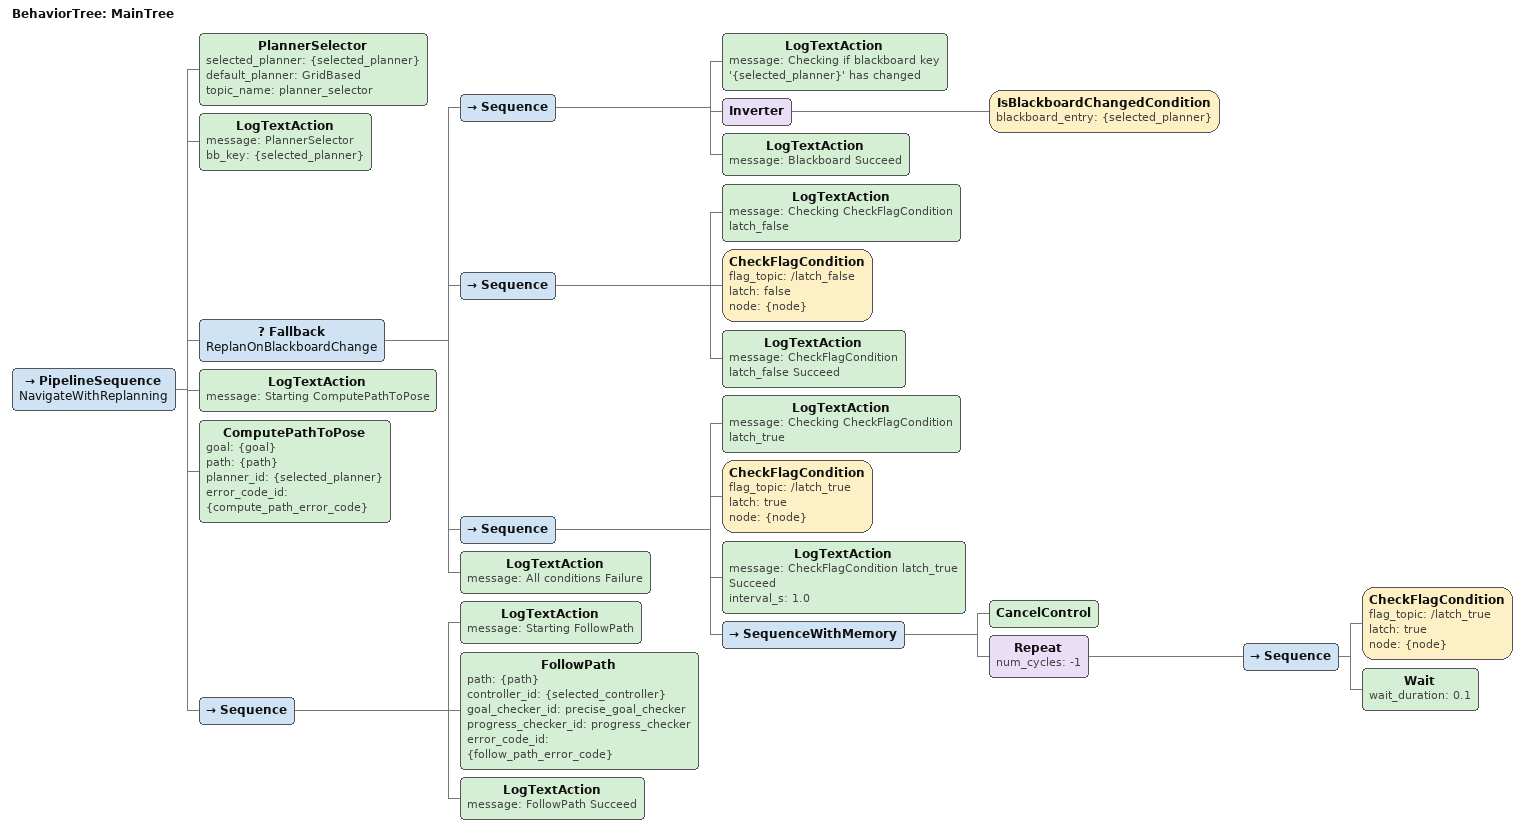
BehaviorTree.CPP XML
<root BTCPP_format="4" main_tree_to_execute="MainTree">
    <BehaviorTree ID="MainTree">
        <PipelineSequence name="NavigateWithReplanning">
            <PlannerSelector selected_planner="{selected_planner}" default_planner="GridBased"
                topic_name="planner_selector" />
            <LogTextAction message="PlannerSelector" bb_key="{selected_planner}" />
            <Fallback name="ReplanOnBlackboardChange">
                <Sequence>
                    <LogTextAction
                        message="Checking if blackboard key '{selected_planner}' has changed" />
                    <Inverter>
                        <IsBlackboardChangedCondition blackboard_entry="{selected_planner}" />
                    </Inverter>
                    <LogTextAction message="Blackboard Succeed" />
                </Sequence>

                <Sequence>
                    <LogTextAction message="Checking CheckFlagCondition latch_false" />
                    <CheckFlagCondition flag_topic="/latch_false" latch="false" node="{node}" />
                    <LogTextAction message="CheckFlagCondition latch_false Succeed" />
                </Sequence>

                <Sequence>
                    <LogTextAction message="Checking CheckFlagCondition latch_true" />
                    <CheckFlagCondition flag_topic="/latch_true" latch="true" node="{node}" />
                    <LogTextAction message="CheckFlagCondition latch_true Succeed" interval_s="1.0" />
                    <SequenceWithMemory>
                        <CancelControl />
                        <Repeat num_cycles="-1">
                            <Sequence>
                                <CheckFlagCondition flag_topic="/latch_true" latch="true"
                                    node="{node}" />
                                <Wait wait_duration="0.1" />
                            </Sequence>
                        </Repeat>
                    </SequenceWithMemory>
                </Sequence>

                <LogTextAction message="All conditions Failure" />
            </Fallback>

            <LogTextAction message="Starting ComputePathToPose" />
            <ComputePathToPose goal="{goal}" path="{path}" planner_id="{selected_planner}"
                error_code_id="{compute_path_error_code}" />
            <Sequence>
                <LogTextAction message="Starting FollowPath" />
                <FollowPath path="{path}" controller_id="{selected_controller}"
                    goal_checker_id="precise_goal_checker" progress_checker_id="progress_checker"
                    error_code_id="{follow_path_error_code}" />
                <LogTextAction message="FollowPath Succeed" />
            </Sequence>
        </PipelineSequence>
    </BehaviorTree>
</root>
